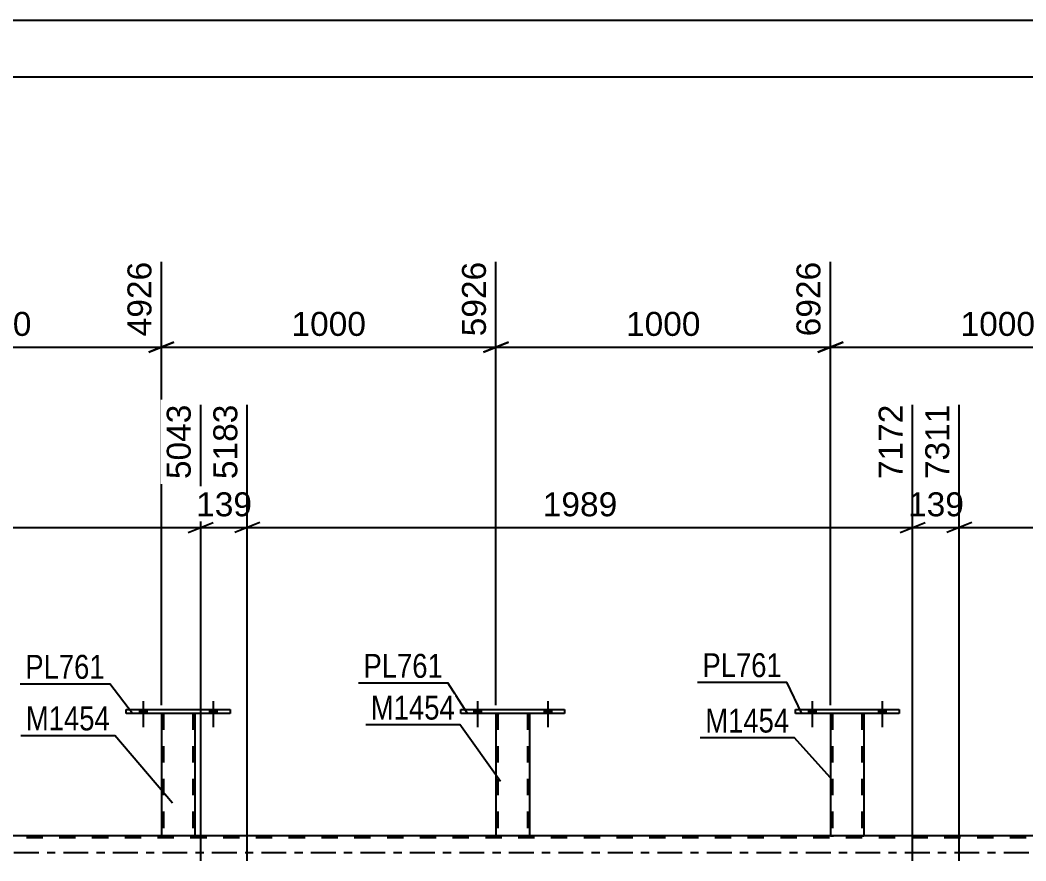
# Model space of a CAD drawing. Header units: millimetres. Extents: x -116 to 725, y -385 to 209.
# Drawn here: x 150.7 to 270.9, y -1 to 99.6 of the extents above; entities that cross this region are included whole.
import ezdxf

# ---------------------------------------------------------------- set-up
doc = ezdxf.new("R2010")
doc.units = ezdxf.units.MM
doc.linetypes.add('DXK_LINE_DOT2', pattern=[3.9198, 1.9599, -1.9599])
doc.linetypes.add('DXK_LINE_DOT3', pattern=[5.9187, 2.979, -0.9799, 0.9799, -0.9799])
doc.styles.add('Arial', font='arial.ttf', dxfattribs={"height": 0.2})
doc.styles.add('Arial Narrow', font='ARIALN.TTF', dxfattribs={"height": 0.2})

# ---------------------------------------------------------------- blocks, each defined once
blk = doc.blocks.new('Bolt-203724257-5199 - 5151')
at = {"linetype": 'Continuous'}
for points in [[(164.91, 16.64), (165.79, 16.64), (165.79, 17.12), (164.91, 17.12)], [(173.31, 16.64), (174.19, 16.64), (174.19, 17.12), (173.31, 17.12)]]:
    blk.add_hatch(color=1, dxfattribs=at).paths.add_polyline_path(points)
at = {"color": 1, "linetype": 'Continuous'}
for p, q in [((165.35, 18.12), (165.35, 15)), ((173.75, 18.12), (173.75, 15)), ((164.91, 17.12), (164.91, 16.64)), ((165.79, 17.12), (165.79, 16.64)), ((173.31, 17.12), (173.31, 16.64)), ((174.19, 17.12), (174.19, 16.64))]:
    blk.add_line(p, q, dxfattribs=at)
blk = doc.blocks.new('Bolt-203724257-5200 - 5151')
at = {"linetype": 'Continuous'}
for points in [[(164.91, 16.64), (165.79, 16.64), (165.79, 17.12), (164.91, 17.12)], [(173.31, 16.64), (174.19, 16.64), (174.19, 17.12), (173.31, 17.12)]]:
    blk.add_hatch(color=1, dxfattribs=at).paths.add_polyline_path(points)
at = {"color": 1, "linetype": 'Continuous'}
for p, q in [((165.35, 18.12), (165.35, 15)), ((173.75, 18.12), (173.75, 15)), ((164.91, 17.12), (164.91, 16.64)), ((165.79, 17.12), (165.79, 16.64)), ((173.31, 17.12), (173.31, 16.64)), ((174.19, 17.12), (174.19, 16.64))]:
    blk.add_line(p, q, dxfattribs=at)
blk = doc.blocks.new('Bolt-203724257-5223 - 5151')
at = {"linetype": 'Continuous'}
for points in [[(244.91, 16.64), (245.79, 16.64), (245.79, 17.12), (244.91, 17.12)], [(253.31, 16.64), (254.19, 16.64), (254.19, 17.12), (253.31, 17.12)]]:
    blk.add_hatch(color=1, dxfattribs=at).paths.add_polyline_path(points)
at = {"color": 1, "linetype": 'Continuous'}
for p, q in [((245.35, 18.12), (245.35, 15)), ((253.75, 18.12), (253.75, 15)), ((244.91, 17.12), (244.91, 16.64)), ((245.79, 17.12), (245.79, 16.64)), ((253.31, 17.12), (253.31, 16.64)), ((254.19, 17.12), (254.19, 16.64))]:
    blk.add_line(p, q, dxfattribs=at)
blk = doc.blocks.new('Bolt-203724257-5224 - 5151')
at = {"linetype": 'Continuous'}
for points in [[(244.91, 16.64), (245.79, 16.64), (245.79, 17.12), (244.91, 17.12)], [(253.31, 16.64), (254.19, 16.64), (254.19, 17.12), (253.31, 17.12)]]:
    blk.add_hatch(color=1, dxfattribs=at).paths.add_polyline_path(points)
at = {"color": 1, "linetype": 'Continuous'}
for p, q in [((245.35, 18.12), (245.35, 15)), ((253.75, 18.12), (253.75, 15)), ((244.91, 17.12), (244.91, 16.64)), ((245.79, 17.12), (245.79, 16.64)), ((253.31, 17.12), (253.31, 16.64)), ((254.19, 17.12), (254.19, 16.64))]:
    blk.add_line(p, q, dxfattribs=at)
blk = doc.blocks.new('Bolt-203724257-5225 - 5151')
at = {"linetype": 'Continuous'}
for points in [[(204.91, 16.64), (205.79, 16.64), (205.79, 17.12), (204.91, 17.12)], [(213.31, 16.64), (214.19, 16.64), (214.19, 17.12), (213.31, 17.12)]]:
    blk.add_hatch(color=1, dxfattribs=at).paths.add_polyline_path(points)
at = {"color": 1, "linetype": 'Continuous'}
for p, q in [((205.35, 18.12), (205.35, 15)), ((213.75, 18.12), (213.75, 15)), ((204.91, 17.12), (204.91, 16.64)), ((205.79, 17.12), (205.79, 16.64)), ((213.31, 17.12), (213.31, 16.64)), ((214.19, 17.12), (214.19, 16.64))]:
    blk.add_line(p, q, dxfattribs=at)
blk = doc.blocks.new('Bolt-203724257-5226 - 5151')
at = {"linetype": 'Continuous'}
for points in [[(204.91, 16.64), (205.79, 16.64), (205.79, 17.12), (204.91, 17.12)], [(213.31, 16.64), (214.19, 16.64), (214.19, 17.12), (213.31, 17.12)]]:
    blk.add_hatch(color=1, dxfattribs=at).paths.add_polyline_path(points)
at = {"color": 1, "linetype": 'Continuous'}
for p, q in [((205.35, 18.12), (205.35, 15)), ((213.75, 18.12), (213.75, 15)), ((204.91, 17.12), (204.91, 16.64)), ((205.79, 17.12), (205.79, 16.64)), ((213.31, 17.12), (213.31, 16.64)), ((214.19, 17.12), (214.19, 16.64))]:
    blk.add_line(p, q, dxfattribs=at)
blk = doc.blocks.new('Part-203724257-5247 - 5151')
at = {"color": 7, "linetype": 'DXK_LINE_DOT2'}
for p, q in [((623.74, 1.76), (-29.49, 1.76)), ((171.55, 2), (167.55, 2)), ((211.55, 2), (207.55, 2)), ((251.55, 2), (247.55, 2))]:
    blk.add_line(p, q, dxfattribs=at)
at = {"color": 2, "linetype": 'Continuous'}
for p, q in [((167.55, 2), (131.55, 2)), ((207.55, 2), (171.55, 2)), ((247.55, 2), (211.55, 2)), ((287.55, 2), (251.55, 2))]:
    blk.add_line(p, q, dxfattribs=at)
at = {"color": 7, "linetype": 'DXK_LINE_DOT3'}
blk.add_line((-39.49, 0), (623.74, 0), dxfattribs=at)
blk = doc.blocks.new('Part-203724257-5302 - 5151')
at = {"color": 2, "linetype": 'Continuous'}
for p, q in [((163.35, 16.64), (163.35, 17.12)), ((163.35, 17.12), (175.75, 17.12)), ((175.75, 17.12), (175.75, 16.64)), ((175.75, 16.64), (163.35, 16.64))]:
    blk.add_line(p, q, dxfattribs=at)
blk = doc.blocks.new('Part-203724257-5307 - 5151')
at = {"color": 7, "linetype": 'DXK_LINE_DOT2'}
for p, q in [((167.55, 16.64), (167.55, 16.65)), ((167.55, 16.65), (167.55, 16.64)), ((167.55, 16.64), (167.55, 16.64)), ((167.58, 16.65), (167.55, 16.65)), ((167.55, 16.64), (167.58, 16.64)), ((167.69, 16.65), (167.58, 16.65)), ((167.58, 16.64), (167.69, 16.64)), ((167.84, 16.65), (167.69, 16.65)), ((167.69, 16.64), (167.84, 16.64)), ((167.79, 16.65), (167.79, 16.64)), ((167.79, 16.65), (167.79, 2)), ((167.8, 16.64), (167.79, 16.64)), ((167.79, 16.65), (167.8, 16.65)), ((167.8, 16.65), (167.86, 16.65)), ((167.86, 16.64), (167.8, 16.64)), ((171.25, 16.65), (167.84, 16.65)), ((171.25, 16.64), (167.84, 16.64)), ((167.86, 16.65), (167.93, 16.65)), ((171.16, 16.64), (167.86, 16.64)), ((171.24, 16.65), (167.93, 16.65)), ((171.24, 16.64), (171.16, 16.64)), ((171.24, 16.65), (171.29, 16.65)), ((171.29, 16.64), (171.24, 16.64)), ((171.4, 16.65), (171.25, 16.65)), ((171.25, 16.64), (171.4, 16.64)), ((171.31, 16.64), (171.29, 16.64)), ((171.29, 16.65), (171.31, 16.65)), ((171.31, 16.64), (171.31, 16.65)), ((171.31, 16.65), (171.31, 2)), ((171.51, 16.65), (171.4, 16.65)), ((171.4, 16.64), (171.51, 16.64)), ((171.51, 16.64), (171.55, 16.64)), ((171.55, 16.65), (171.51, 16.65)), ((171.55, 16.65), (171.55, 16.64)), ((171.55, 16.64), (171.55, 16.64)), ((171.55, 16.64), (171.55, 16.65)), ((167.55, 2), (167.58, 2)), ((167.58, 2), (167.69, 2)), ((167.69, 2), (167.84, 2)), ((167.8, 2), (167.79, 2)), ((167.79, 2), (167.8, 2)), ((167.86, 2), (167.8, 2)), ((167.8, 2), (167.84, 2)), ((171.25, 2), (167.84, 2)), ((167.84, 2), (167.86, 2)), ((171.16, 2), (167.86, 2)), ((167.86, 2), (167.93, 2)), ((171.24, 2), (167.93, 2)), ((171.24, 2), (171.16, 2)), ((171.29, 2), (171.24, 2)), ((171.24, 2), (171.29, 2)), ((171.25, 2), (171.4, 2)), ((171.31, 2), (171.29, 2)), ((171.29, 2), (171.31, 2)), ((171.4, 2), (171.51, 2)), ((171.51, 2), (171.55, 2))]:
    blk.add_line(p, q, dxfattribs=at)
at = {"color": 2, "linetype": 'Continuous'}
for p, q in [((167.55, 16.64), (167.55, 2)), ((171.55, 16.64), (171.55, 2)), ((167.58, 2), (167.55, 2)), ((167.69, 2), (167.58, 2)), ((167.84, 2), (167.69, 2)), ((171.25, 2), (167.84, 2)), ((171.4, 2), (171.25, 2)), ((171.51, 2), (171.4, 2)), ((171.55, 2), (171.51, 2))]:
    blk.add_line(p, q, dxfattribs=at)
blk = doc.blocks.new('Part-203724257-5422 - 5151')
at = {"color": 2, "linetype": 'Continuous'}
for p, q in [((243.35, 16.64), (243.35, 17.12)), ((243.35, 17.12), (255.75, 17.12)), ((255.75, 17.12), (255.75, 16.64)), ((255.75, 16.64), (243.35, 16.64))]:
    blk.add_line(p, q, dxfattribs=at)
blk = doc.blocks.new('Part-203724257-5427 - 5151')
at = {"color": 7, "linetype": 'DXK_LINE_DOT2'}
for p, q in [((247.55, 16.64), (247.55, 16.65)), ((247.55, 16.65), (247.55, 16.64)), ((247.55, 16.64), (247.55, 16.64)), ((247.58, 16.65), (247.55, 16.65)), ((247.55, 16.64), (247.58, 16.64)), ((247.69, 16.65), (247.58, 16.65)), ((247.58, 16.64), (247.69, 16.64)), ((247.8, 16.65), (247.69, 16.65)), ((247.69, 16.64), (247.84, 16.64)), ((247.79, 16.65), (247.79, 16.64)), ((247.79, 16.65), (247.79, 2)), ((247.8, 16.64), (247.79, 16.64)), ((247.79, 16.65), (247.8, 16.65)), ((251.25, 16.65), (247.8, 16.65)), ((247.86, 16.64), (247.8, 16.64)), ((247.8, 16.65), (247.86, 16.65)), ((251.25, 16.64), (247.84, 16.64)), ((251.16, 16.64), (247.86, 16.64)), ((247.86, 16.65), (247.93, 16.65)), ((251.24, 16.65), (247.93, 16.65)), ((251.24, 16.64), (251.16, 16.64)), ((251.29, 16.64), (251.24, 16.64)), ((251.24, 16.65), (251.29, 16.65)), ((251.41, 16.65), (251.25, 16.65)), ((251.25, 16.64), (251.41, 16.64)), ((251.31, 16.64), (251.29, 16.64)), ((251.29, 16.65), (251.31, 16.65)), ((251.31, 16.64), (251.31, 16.65)), ((251.31, 16.65), (251.31, 2)), ((251.41, 16.64), (251.51, 16.64)), ((251.51, 16.65), (251.41, 16.65)), ((251.51, 16.64), (251.55, 16.64)), ((251.55, 16.65), (251.51, 16.65)), ((251.55, 16.65), (251.55, 16.64)), ((251.55, 16.64), (251.55, 16.64)), ((251.55, 16.64), (251.55, 16.65)), ((247.55, 2), (247.58, 2)), ((247.58, 2), (247.69, 2)), ((247.69, 2), (247.84, 2)), ((247.8, 2), (247.79, 2)), ((247.79, 2), (247.8, 2)), ((247.86, 2), (247.8, 2)), ((247.8, 2), (247.84, 2)), ((251.25, 2), (247.84, 2)), ((247.84, 2), (247.86, 2)), ((251.16, 2), (247.86, 2)), ((247.86, 2), (247.93, 2)), ((251.29, 2), (247.93, 2)), ((251.24, 2), (251.16, 2)), ((251.29, 2), (251.24, 2)), ((251.25, 2), (251.41, 2)), ((251.31, 2), (251.29, 2)), ((251.29, 2), (251.31, 2)), ((251.41, 2), (251.51, 2)), ((251.51, 2), (251.55, 2))]:
    blk.add_line(p, q, dxfattribs=at)
at = {"color": 2, "linetype": 'Continuous'}
for p, q in [((247.55, 16.64), (247.55, 2)), ((251.55, 16.64), (251.55, 2)), ((247.58, 2), (247.55, 2)), ((247.69, 2), (247.58, 2)), ((247.84, 2), (247.69, 2)), ((251.25, 2), (247.84, 2)), ((251.41, 2), (251.25, 2)), ((251.51, 2), (251.41, 2)), ((251.55, 2), (251.51, 2))]:
    blk.add_line(p, q, dxfattribs=at)
blk = doc.blocks.new('Part-203724257-5432 - 5151')
at = {"color": 2, "linetype": 'Continuous'}
for p, q in [((203.35, 16.64), (203.35, 17.12)), ((203.35, 17.12), (215.75, 17.12)), ((215.75, 17.12), (215.75, 16.64)), ((215.75, 16.64), (203.35, 16.64))]:
    blk.add_line(p, q, dxfattribs=at)
blk = doc.blocks.new('Part-203724257-5437 - 5151')
at = {"color": 7, "linetype": 'DXK_LINE_DOT2'}
for p, q in [((207.55, 16.64), (207.55, 16.65)), ((207.55, 16.65), (207.55, 16.64)), ((207.55, 16.64), (207.55, 16.64)), ((207.58, 16.65), (207.55, 16.65)), ((207.55, 16.64), (207.58, 16.64)), ((207.69, 16.65), (207.58, 16.65)), ((207.58, 16.64), (207.69, 16.64)), ((207.84, 16.65), (207.69, 16.65)), ((207.69, 16.64), (207.84, 16.64)), ((207.79, 16.65), (207.79, 16.64)), ((207.79, 16.65), (207.79, 2)), ((207.8, 16.64), (207.79, 16.64)), ((207.79, 16.65), (207.8, 16.65)), ((207.86, 16.64), (207.8, 16.64)), ((207.8, 16.65), (207.86, 16.65)), ((211.25, 16.65), (207.84, 16.65)), ((211.25, 16.64), (207.84, 16.64)), ((207.86, 16.65), (207.93, 16.65)), ((211.16, 16.64), (207.86, 16.64)), ((211.24, 16.65), (207.93, 16.65)), ((211.24, 16.64), (211.16, 16.64)), ((211.29, 16.64), (211.24, 16.64)), ((211.24, 16.65), (211.29, 16.65)), ((211.4, 16.65), (211.25, 16.65)), ((211.25, 16.64), (211.4, 16.64)), ((211.31, 16.64), (211.29, 16.64)), ((211.29, 16.65), (211.31, 16.65)), ((211.31, 16.64), (211.31, 16.65)), ((211.31, 16.65), (211.31, 2)), ((211.51, 16.65), (211.4, 16.65)), ((211.4, 16.64), (211.51, 16.64)), ((211.51, 16.64), (211.55, 16.64)), ((211.55, 16.65), (211.51, 16.65)), ((211.55, 16.65), (211.55, 16.64)), ((211.55, 16.64), (211.55, 16.64)), ((211.55, 16.64), (211.55, 16.65)), ((207.55, 2), (207.58, 2)), ((207.58, 2), (207.69, 2)), ((207.69, 2), (207.84, 2)), ((207.8, 2), (207.79, 2)), ((207.79, 2), (207.8, 2)), ((207.86, 2), (207.8, 2)), ((207.8, 2), (207.84, 2)), ((211.25, 2), (207.84, 2)), ((207.84, 2), (207.86, 2)), ((211.16, 2), (207.86, 2)), ((207.86, 2), (207.93, 2)), ((211.29, 2), (207.93, 2)), ((211.24, 2), (211.16, 2)), ((211.29, 2), (211.24, 2)), ((211.25, 2), (211.4, 2)), ((211.31, 2), (211.29, 2)), ((211.29, 2), (211.31, 2)), ((211.4, 2), (211.51, 2)), ((211.51, 2), (211.55, 2))]:
    blk.add_line(p, q, dxfattribs=at)
at = {"color": 2, "linetype": 'Continuous'}
for p, q in [((207.55, 16.64), (207.55, 2)), ((211.55, 16.64), (211.55, 2)), ((207.58, 2), (207.55, 2)), ((207.69, 2), (207.58, 2)), ((207.84, 2), (207.69, 2)), ((211.25, 2), (207.84, 2)), ((211.4, 2), (211.25, 2)), ((211.51, 2), (211.4, 2)), ((211.55, 2), (211.51, 2))]:
    blk.add_line(p, q, dxfattribs=at)
blk = doc.blocks.new('StraightDimension-203724257-6048 - 5151')
at = {"color": 7, "linetype": 'Continuous'}
for p, q in [((247.55, 17.64), (247.55, 70.64)), ((287.56, 17.64), (287.56, 70.64)), ((249.05, 61.05), (246.05, 59.85)), ((247.55, 60.45), (287.56, 60.45)), ((286.06, 59.85), (289.06, 61.05))]:
    blk.add_line(p, q, dxfattribs=at)
at = {"color": 0}
blk.add_wipeout([(272.6, 61.2), (272.6, 65.4), (262.51, 65.4), (262.51, 61.2)], dxfattribs=at)
at = {"color": 3, "style": 'Arial'}
blk.add_text('1000', height=2.865, dxfattribs=at).set_placement((263.11, 61.8))
at = {"color": 0, "linetype": 'Continuous'}
blk.add_wipeout([(286.96, 71.24), (282.76, 71.24), (282.76, 61.15), (286.96, 61.15)], dxfattribs=at)
at = {"color": 3, "linetype": 'Continuous', "style": 'Arial'}
blk.add_text('7926', height=2.865, rotation=90.0002, dxfattribs=at).set_placement((286.36, 61.75))
blk = doc.blocks.new('StraightDimension-203724257-6032 - 5151')
at = {"color": 7, "linetype": 'Continuous'}
for p, q in [((207.55, 17.64), (207.55, 70.64)), ((247.55, 17.64), (247.55, 70.64)), ((209.05, 61.05), (206.05, 59.85)), ((207.55, 60.45), (247.55, 60.45)), ((246.05, 59.85), (249.05, 61.05))]:
    blk.add_line(p, q, dxfattribs=at)
at = {"color": 0}
blk.add_wipeout([(232.59, 61.2), (232.59, 65.4), (222.5, 65.4), (222.5, 61.2)], dxfattribs=at)
at = {"color": 3, "style": 'Arial'}
blk.add_text('1000', height=2.865, dxfattribs=at).set_placement((223.1, 61.8))
at = {"color": 0, "linetype": 'Continuous'}
blk.add_wipeout([(246.95, 71.24), (242.75, 71.24), (242.75, 61.15), (246.95, 61.15)], dxfattribs=at)
at = {"color": 3, "linetype": 'Continuous', "style": 'Arial'}
blk.add_text('6926', height=2.865, rotation=90.0002, dxfattribs=at).set_placement((246.35, 61.75))
blk = doc.blocks.new('StraightDimension-203724257-6040 - 5151')
at = {"color": 7, "linetype": 'Continuous'}
for p, q in [((167.55, 17.64), (167.55, 70.64)), ((207.55, 17.64), (207.55, 70.64)), ((169.05, 61.05), (166.05, 59.85)), ((167.55, 60.45), (207.55, 60.45)), ((206.05, 59.85), (209.05, 61.05))]:
    blk.add_line(p, q, dxfattribs=at)
at = {"color": 0}
blk.add_wipeout([(192.59, 61.2), (192.59, 65.4), (182.5, 65.4), (182.5, 61.2)], dxfattribs=at)
at = {"color": 3, "style": 'Arial'}
blk.add_text('1000', height=2.865, dxfattribs=at).set_placement((183.1, 61.8))
at = {"color": 0, "linetype": 'Continuous'}
blk.add_wipeout([(206.95, 71.24), (202.75, 71.24), (202.75, 61.15), (206.95, 61.15)], dxfattribs=at)
at = {"color": 3, "linetype": 'Continuous', "style": 'Arial'}
blk.add_text('5926', height=2.865, rotation=90.0002, dxfattribs=at).set_placement((206.35, 61.75))
blk = doc.blocks.new('StraightDimension-203724257-5969 - 5151')
at = {"color": 7, "linetype": 'Continuous'}
for p, q in [((127.55, 17.64), (127.55, 70.64)), ((167.55, 17.64), (167.55, 70.64)), ((129.05, 61.05), (126.05, 59.85)), ((127.55, 60.45), (167.55, 60.45)), ((166.05, 59.85), (169.05, 61.05))]:
    blk.add_line(p, q, dxfattribs=at)
at = {"color": 0}
blk.add_wipeout([(152.59, 61.2), (152.59, 65.4), (142.5, 65.4), (142.5, 61.2)], dxfattribs=at)
at = {"color": 3, "style": 'Arial'}
blk.add_text('1000', height=2.865, dxfattribs=at).set_placement((143.1, 61.8))
at = {"color": 0, "linetype": 'Continuous'}
blk.add_wipeout([(166.95, 71.24), (162.75, 71.24), (162.75, 61.15), (166.95, 61.15)], dxfattribs=at)
at = {"color": 3, "linetype": 'Continuous', "style": 'Arial'}
blk.add_text('4926', height=2.865, rotation=90.0002, dxfattribs=at).set_placement((166.35, 61.75))
blk = doc.blocks.new('StraightDimension-203724257-6298 - 5151')
at = {"color": 7, "linetype": 'Continuous'}
for p, q in [((257.38, -1), (257.38, 53.57)), ((262.95, -1), (262.95, 53.57)), ((255.88, 38.27), (258.88, 39.47)), ((257.38, 38.87), (262.95, 38.87)), ((264.45, 39.47), (261.45, 38.27))]:
    blk.add_line(p, q, dxfattribs=at)
at = {"color": 0}
blk.add_wipeout([(264.1, 39.62), (264.1, 43.82), (256.23, 43.82), (256.23, 39.62)], dxfattribs=at)
at = {"color": 3, "style": 'Arial'}
blk.add_text('139', height=2.865, dxfattribs=at).set_placement((256.83, 40.22))
at = {"color": 0, "linetype": 'Continuous'}
blk.add_wipeout([(262.35, 54.17), (258.15, 54.17), (258.15, 44.07), (262.35, 44.07)], dxfattribs=at)
at = {"color": 3, "linetype": 'Continuous', "style": 'Arial'}
blk.add_text('7311', height=2.865, rotation=90.0002, dxfattribs=at).set_placement((261.75, 44.67))
blk = doc.blocks.new('StraightDimension-203724257-6399 - 5151')
at = {"color": 7, "linetype": 'Continuous'}
for p, q in [((92.69, -1), (92.69, 53.57)), ((172.25, -1), (172.25, 53.57)), ((94.19, 39.47), (91.19, 38.27)), ((92.69, 38.87), (172.25, 38.87)), ((170.75, 38.27), (173.75, 39.47))]:
    blk.add_line(p, q, dxfattribs=at)
at = {"color": 0}
blk.add_wipeout([(137.51, 39.62), (137.51, 43.82), (127.42, 43.82), (127.42, 39.62)], dxfattribs=at)
at = {"color": 3, "style": 'Arial'}
blk.add_text('1989', height=2.865, dxfattribs=at).set_placement((128.02, 40.22))
at = {"color": 0, "linetype": 'Continuous'}
blk.add_wipeout([(171.65, 54.17), (167.45, 54.17), (167.45, 44.07), (171.65, 44.07)], dxfattribs=at)
at = {"color": 3, "linetype": 'Continuous', "style": 'Arial'}
blk.add_text('5043', height=2.865, rotation=90.0002, dxfattribs=at).set_placement((171.05, 44.67))
blk = doc.blocks.new('StraightDimension-203724257-6276 - 5151')
at = {"color": 7, "linetype": 'Continuous'}
for p, q in [((262.95, -1), (262.95, 53.57)), ((342.51, -1), (342.51, 53.57)), ((264.45, 39.47), (261.45, 38.27)), ((262.95, 38.87), (342.51, 38.87)), ((341.01, 38.27), (344.01, 39.47))]:
    blk.add_line(p, q, dxfattribs=at)
at = {"color": 0}
blk.add_wipeout([(307.78, 39.62), (307.78, 43.82), (297.69, 43.82), (297.69, 39.62)], dxfattribs=at)
at = {"color": 3, "style": 'Arial'}
blk.add_text('1989', height=2.865, dxfattribs=at).set_placement((298.29, 40.22))
at = {"color": 0, "linetype": 'Continuous'}
blk.add_wipeout([(341.91, 54.17), (337.71, 54.17), (337.71, 44.07), (341.91, 44.07)], dxfattribs=at)
at = {"color": 3, "linetype": 'Continuous', "style": 'Arial'}
blk.add_text('9300', height=2.865, rotation=90.0002, dxfattribs=at).set_placement((341.31, 44.67))
blk = doc.blocks.new('StraightDimension-203724257-6320 - 5151')
at = {"color": 7, "linetype": 'Continuous'}
for p, q in [((172.25, -1), (172.25, 53.57)), ((177.82, -1), (177.82, 53.57)), ((170.75, 38.27), (173.75, 39.47)), ((172.25, 38.87), (177.82, 38.87)), ((179.32, 39.47), (176.32, 38.27))]:
    blk.add_line(p, q, dxfattribs=at)
at = {"color": 0}
blk.add_wipeout([(178.97, 39.62), (178.97, 43.82), (171.1, 43.82), (171.1, 39.62)], dxfattribs=at)
at = {"color": 3, "style": 'Arial'}
blk.add_text('139', height=2.865, dxfattribs=at).set_placement((171.7, 40.22))
at = {"color": 0, "linetype": 'Continuous'}
blk.add_wipeout([(177.22, 54.17), (173.02, 54.17), (173.02, 44.07), (177.22, 44.07)], dxfattribs=at)
at = {"color": 3, "linetype": 'Continuous', "style": 'Arial'}
blk.add_text('5183', height=2.865, rotation=90.0002, dxfattribs=at).set_placement((176.62, 44.67))
blk = doc.blocks.new('StraightDimension-203724257-6342 - 5151')
at = {"color": 7, "linetype": 'Continuous'}
for p, q in [((177.82, -1), (177.82, 53.57)), ((257.38, -1), (257.38, 53.57)), ((179.32, 39.47), (176.32, 38.27)), ((177.82, 38.87), (257.38, 38.87)), ((255.88, 38.27), (258.88, 39.47))]:
    blk.add_line(p, q, dxfattribs=at)
at = {"color": 0}
blk.add_wipeout([(222.65, 39.62), (222.65, 43.82), (212.55, 43.82), (212.55, 39.62)], dxfattribs=at)
at = {"color": 3, "style": 'Arial'}
blk.add_text('1989', height=2.865, dxfattribs=at).set_placement((213.15, 40.22))
at = {"color": 0, "linetype": 'Continuous'}
blk.add_wipeout([(256.78, 54.17), (252.58, 54.17), (252.58, 44.07), (256.78, 44.07)], dxfattribs=at)
at = {"color": 3, "linetype": 'Continuous', "style": 'Arial'}
blk.add_text('7172', height=2.865, rotation=90.0002, dxfattribs=at).set_placement((256.18, 44.67))
blk = doc.blocks.new('StraightDimension-203724257-4387 - 3799')
at = {"color": 7, "linetype": 'Continuous'}
blk.add_line((-29.81, 99.57), (658.55, 99.57), dxfattribs=at)
blk = doc.blocks.new('StraightDimension-203724257-5111 - 3799')
at = {"color": 7, "linetype": 'Continuous'}
blk.add_line((-29.17, 92.77), (657.91, 92.77), dxfattribs=at)
blk = doc.blocks.new('Mark-203724257-5418 - 5151')
at = {"color": 0}
blk.add_wipeout([(241.74, 20.98), (241.74, 23.98), (232.24, 23.98), (232.24, 20.98)], dxfattribs=at)
blk.add_wipeout([(241.74, 20.98), (241.74, 23.98), (232.24, 23.98), (232.24, 20.98)], dxfattribs=at)
at = {"color": 30, "linetype": 'Continuous'}
for p in [(231.64, 20.38), (244.14, 16.64)]:
    blk.add_line(p, (242.34, 20.38), dxfattribs=at)
at = {"color": 3, "style": 'Arial Narrow'}
blk.add_text('PL761', height=2.863, dxfattribs=at).set_placement((232.24, 20.98))
blk = doc.blocks.new('Mark-203724257-5298 - 5151')
at = {"color": 0}
blk.add_wipeout([(160.78, 20.78), (160.78, 23.78), (151.27, 23.78), (151.27, 20.78)], dxfattribs=at)
blk.add_wipeout([(160.78, 20.78), (160.78, 23.78), (151.27, 23.78), (151.27, 20.78)], dxfattribs=at)
at = {"color": 30, "linetype": 'Continuous'}
for p in [(150.67, 20.18), (164.07, 16.64)]:
    blk.add_line(p, (161.38, 20.18), dxfattribs=at)
at = {"color": 3, "style": 'Arial Narrow'}
blk.add_text('PL761', height=2.863, dxfattribs=at).set_placement((151.27, 20.78))
blk = doc.blocks.new('Mark-203724257-5303 - 5151')
at = {"color": 0}
blk.add_wipeout([(161.39, 14.61), (161.39, 17.61), (151.34, 17.61), (151.34, 14.61)], dxfattribs=at)
blk.add_wipeout([(161.39, 14.61), (161.39, 17.61), (151.34, 17.61), (151.34, 14.61)], dxfattribs=at)
at = {"color": 30, "linetype": 'Continuous'}
for p in [(150.74, 14.01), (168.88, 5.9)]:
    blk.add_line(p, (161.99, 14.01), dxfattribs=at)
at = {"color": 3, "style": 'Arial Narrow'}
blk.add_text('M1454', height=2.863, dxfattribs=at).set_placement((151.34, 14.61))
blk = doc.blocks.new('Mark-203724257-5423 - 5151')
at = {"color": 0}
blk.add_wipeout([(242.63, 14.35), (242.63, 17.35), (232.58, 17.35), (232.58, 14.35)], dxfattribs=at)
blk.add_wipeout([(242.63, 14.35), (242.63, 17.35), (232.58, 17.35), (232.58, 14.35)], dxfattribs=at)
at = {"color": 30, "linetype": 'Continuous'}
for p in [(231.98, 13.75), (247.55, 8.93)]:
    blk.add_line(p, (243.23, 13.75), dxfattribs=at)
at = {"color": 3, "style": 'Arial Narrow'}
blk.add_text('M1454', height=2.863, dxfattribs=at).set_placement((232.58, 14.35))
blk = doc.blocks.new('Mark-203724257-5428 - 5151')
at = {"color": 0}
blk.add_wipeout([(201.21, 20.9), (201.21, 23.9), (191.71, 23.9), (191.71, 20.9)], dxfattribs=at)
blk.add_wipeout([(201.21, 20.9), (201.21, 23.9), (191.71, 23.9), (191.71, 20.9)], dxfattribs=at)
at = {"color": 30, "linetype": 'Continuous'}
for p in [(191.11, 20.3), (204.15, 16.64)]:
    blk.add_line(p, (201.81, 20.3), dxfattribs=at)
at = {"color": 3, "style": 'Arial Narrow'}
blk.add_text('PL761', height=2.863, dxfattribs=at).set_placement((191.71, 20.9))
blk = doc.blocks.new('Mark-203724257-5433 - 5151')
at = {"color": 0}
blk.add_wipeout([(202.64, 15.9), (202.64, 18.9), (192.59, 18.9), (192.59, 15.9)], dxfattribs=at)
blk.add_wipeout([(202.64, 15.9), (202.64, 18.9), (192.59, 18.9), (192.59, 15.9)], dxfattribs=at)
at = {"color": 30, "linetype": 'Continuous'}
for p in [(191.99, 15.3), (208.11, 8.49)]:
    blk.add_line(p, (203.24, 15.3), dxfattribs=at)
at = {"color": 3, "style": 'Arial Narrow'}
blk.add_text('M1454', height=2.863, dxfattribs=at).set_placement((192.59, 15.9))

msp = doc.modelspace()

# ---------------------------------------------------------------- block references
for name in ['StraightDimension-203724257-4387 - 3799', 'Bolt-203724257-5199 - 5151', 'Bolt-203724257-5200 - 5151', 'Bolt-203724257-5225 - 5151', 'Bolt-203724257-5226 - 5151', 'Bolt-203724257-5223 - 5151', 'Bolt-203724257-5224 - 5151', 'Part-203724257-5302 - 5151', 'Part-203724257-5432 - 5151', 'Part-203724257-5422 - 5151', 'Part-203724257-5307 - 5151', 'Part-203724257-5437 - 5151', 'Part-203724257-5427 - 5151', 'Part-203724257-5247 - 5151']:
    msp.add_blockref(name, (0, 0))

# ---------------------------------------------------------------- next in the draw order: block references
for name in ['StraightDimension-203724257-5111 - 3799', 'StraightDimension-203724257-6048 - 5151']:
    msp.add_blockref(name, (0, 0))

# ---------------------------------------------------------------- next in the draw order: block references
for name in ['StraightDimension-203724257-6032 - 5151', 'StraightDimension-203724257-6298 - 5151']:
    msp.add_blockref(name, (0, 0))

# ---------------------------------------------------------------- next in the draw order: block references
for name in ['StraightDimension-203724257-6040 - 5151', 'StraightDimension-203724257-6276 - 5151']:
    msp.add_blockref(name, (0, 0))

# ---------------------------------------------------------------- next in the draw order: block references
msp.add_blockref('StraightDimension-203724257-5969 - 5151', (0, 0))

# ---------------------------------------------------------------- next in the draw order: block references
msp.add_blockref('StraightDimension-203724257-6399 - 5151', (0, 0))

# ---------------------------------------------------------------- next in the draw order: block references
for name in ['StraightDimension-203724257-6320 - 5151', 'Mark-203724257-5298 - 5151']:
    msp.add_blockref(name, (0, 0))

# ---------------------------------------------------------------- next in the draw order: block references
for name in ['StraightDimension-203724257-6342 - 5151', 'Mark-203724257-5303 - 5151']:
    msp.add_blockref(name, (0, 0))

# ---------------------------------------------------------------- next in the draw order: block references
for name in ['Mark-203724257-5428 - 5151', 'Mark-203724257-5418 - 5151']:
    msp.add_blockref(name, (0, 0))

# ---------------------------------------------------------------- next in the draw order: block references
for name in ['Mark-203724257-5433 - 5151', 'Mark-203724257-5423 - 5151']:
    msp.add_blockref(name, (0, 0))

doc.saveas('drawing.dxf')
